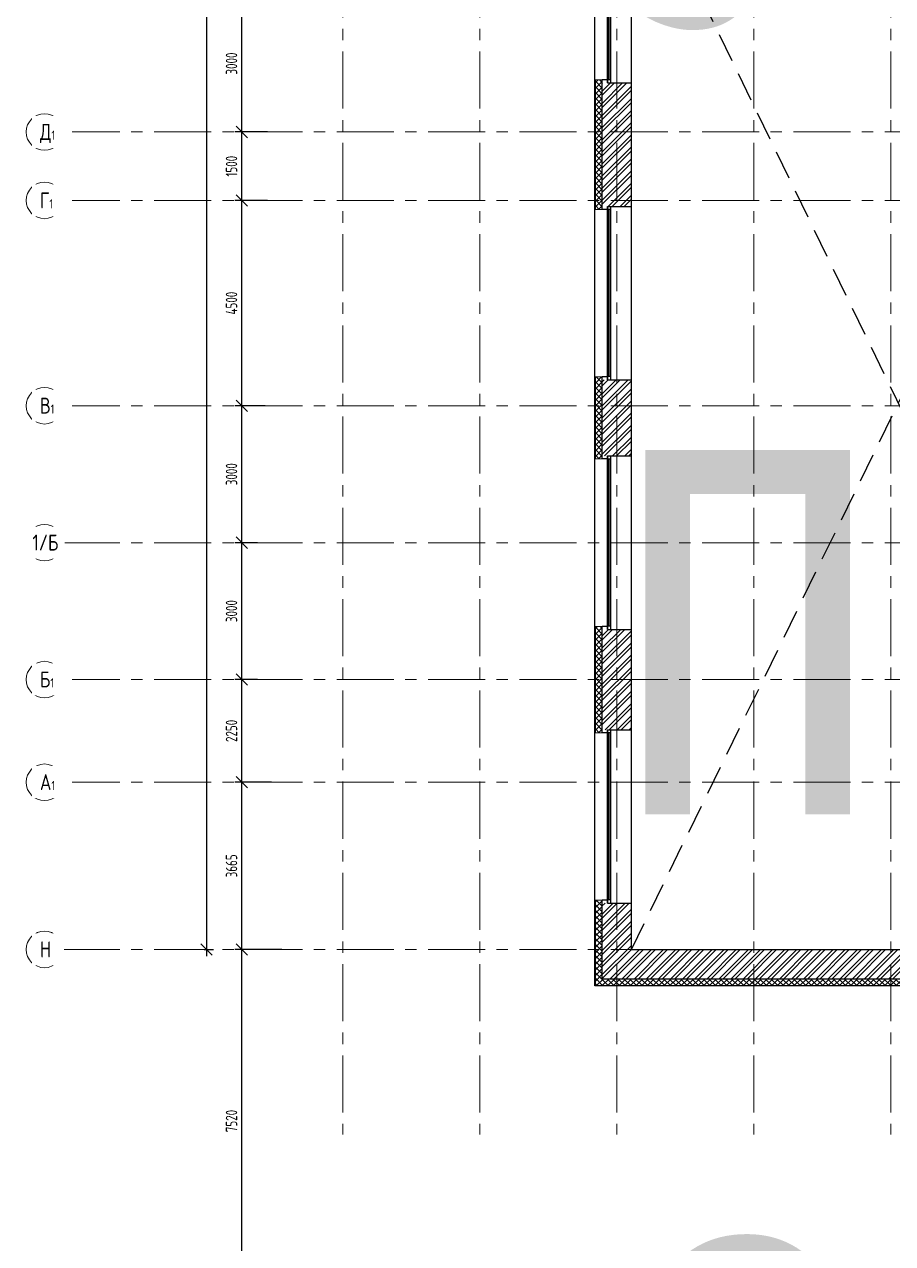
# Model space of a CAD drawing. Header units: millimetres. Extents: x -13407 to 129733, y -106516 to 109495.
# Drawn here: x -13404 to 5609, y 21034 to 47753 of the extents above; entities that cross this region are included whole.
import ezdxf
from ezdxf.enums import TextEntityAlignment as Align

# ---------------------------------------------------------------- set-up
doc = ezdxf.new("R2018")
doc.units = ezdxf.units.MM
doc.linetypes.add('CENTER', pattern=[2, 1.25, -0.25, 0.25, -0.25])
doc.linetypes.add('DASHED', pattern=[19.05, 12.7, -6.35])
doc.layers.get('Defpoints').update_dxf_attribs({"color": 6})
for name, color, linetype, lineweight in [('АР_Маркер экспликации', 239, 'Continuous', 13), ('АР_Навесной фасад', 5, 'Continuous', 5), ('АР_Номер помещения', 1, 'Continuous', 25), ('АР_Оси', 193, 'Continuous', 9), ('АР_Оси размеры', 164, 'Continuous', 9), ('АР_Помещения_площадь', 19, 'Continuous', 9), ('АР_Сущ Несущая стена', 202, 'Continuous', 30), ('АР_Утеплитель', 250, 'Continuous', 9), ('АР_Штриховка кирпич', 250, 'Continuous', 9), ('ТХ_мебель передв', 250, 'Continuous', 13)]:
    doc.layers.add(name, color=color, linetype=linetype, lineweight=lineweight)
doc.layers.add('АР_Названия помещений', color=124, linetype='Continuous', lineweight=5, plot=False)
doc.layers.add('АР_новое окно', color=160, linetype='Continuous')
doc.styles.add('ISOCPEUR', font='isocpeur.ttf', dxfattribs={"width": 0.7})
doc.styles.get("Standard").update_dxf_attribs({"font": 'arial.ttf'})
doc.styles.add('ГОСТ 2.304', font='isocpeur.ttf', dxfattribs={"width": 0.7})
doc.dimstyles.new('СПДС', dxfattribs={"dimscale": 100, "dimtxt": 2.5, "dimasz": 2.5, "dimexe": 1.5, "dimexo": 0, "dimgap": 1, "dimtad": 1, "dimdec": 0, "dimrnd": 1, "dimtxsty": 'ГОСТ 2.304', "dimblk": 'OBLIQUE', "dimcen": 2.5, "dimdle": 1.5, "dimadec": 0, "dimazin": 2, "dimtfac": 0.75, "dimtdec": 0, "dimtmove": 1, "dimatfit": 3, "dimfxl": 1, "dimtolj": 1, "dimarcsym": 1})
pattern_1 = [(45, (-951676.66, 109617.1), (-132.58252, 132.58252), []), (45, (-951588.28, 109617.1), (-132.58252, 132.58252), [])]

# ---------------------------------------------------------------- blocks, each defined once
blk = doc.blocks.new('*U183')
at = {"layer": 'АР_новое окно', "lineweight": 20}
for p, q in [((0, 3800), (-70, 3800)), ((0, 0), (-70, 0))]:
    blk.add_line(p, q, dxfattribs=at)
at = {"layer": 'АР_новое окно'}
for p, q in [((-70, 3800), (-70, 0)), ((-70, 0), (-70, 3800)), ((0, 3800), (0, 0)), ((0, 3730), (-70, 3730)), ((-35, 3730), (-35, 70)), ((0, 70), (-70, 70))]:
    blk.add_line(p, q, dxfattribs=at)
blk = doc.blocks.new('*U243')
at = {"layer": 'АР_новое окно', "lineweight": 20}
for p, q in [((0, 3800), (-70, 3800)), ((0, 0), (-70, 0))]:
    blk.add_line(p, q, dxfattribs=at)
at = {"layer": 'АР_новое окно'}
for p, q in [((-70, 3800), (-70, 0)), ((-70, 0), (-70, 3800)), ((0, 3800), (0, 0)), ((0, 3730), (-70, 3730)), ((-35, 3730), (-35, 70)), ((0, 70), (-70, 70))]:
    blk.add_line(p, q, dxfattribs=at)
blk = doc.blocks.new('*U244')
at = {"layer": 'АР_новое окно', "lineweight": 20}
for p, q in [((0, 3800), (-70, 3800)), ((0, 0), (-70, 0))]:
    blk.add_line(p, q, dxfattribs=at)
at = {"layer": 'АР_новое окно'}
for p, q in [((-70, 3800), (-70, 0)), ((-70, 0), (-70, 3800)), ((0, 3800), (0, 0)), ((0, 3730), (-70, 3730)), ((-35, 3730), (-35, 70)), ((0, 70), (-70, 70))]:
    blk.add_line(p, q, dxfattribs=at)
blk = doc.blocks.new('*U245')
at = {"layer": 'АР_новое окно', "lineweight": 20}
for p, q in [((0, 1600), (-70, 1600)), ((0, 0), (-70, 0))]:
    blk.add_line(p, q, dxfattribs=at)
at = {"layer": 'АР_новое окно'}
for p, q in [((-70, 1600), (-70, 0)), ((-70, 0), (-70, 1600)), ((0, 1530), (-70, 1530)), ((-35, 1530), (-35, 70)), ((0, 1600), (0, 0)), ((0, 70), (-70, 70))]:
    blk.add_line(p, q, dxfattribs=at)
blk = doc.blocks.new('_Oblique')
at = {"color": 0, "linetype": 'ByBlock', "lineweight": -2}
blk.add_line((-0.5, -0.5), (0.5, 0.5), dxfattribs=at)
blk = doc.blocks.new('*D314')
at = {"layer": 'Defpoints', "color": 0, "ltscale": 100, "transparency": 16777216}
for p in [(-8643, 27480), (-7764, 27480), (-7825, 19960)]:
    blk.add_point(p, dxfattribs=at)
at = {"layer": 'АР_Оси размеры', "color": 0, "lineweight": -2, "ltscale": 100, "transparency": 16777216}
for p, q in [((-8643, 19810), (-8643, 27630)), ((-7764, 27480), (-8793, 27480)), ((-7825, 19960), (-8793, 19960))]:
    blk.add_line(p, q, dxfattribs=at)
at = {"layer": 'АР_Оси размеры', "color": 0, "lineweight": -2, "ltscale": 100, "transparency": 16777216, "xscale": 250, "yscale": 250, "zscale": 250}
for p, rotation in [((-8643, 27480), 90), ((-8643, 19960), 270)]:
    blk.add_blockref('_Oblique', p, dxfattribs=dict(at, rotation=rotation))
at = {"layer": 'АР_Оси размеры', "color": 0, "ltscale": 100, "transparency": 16777216, "insert": (-8868, 23720), "char_height": 250, "attachment_point": 5, "rotation": 90, "style": 'ГОСТ 2.304'}
blk.add_mtext('\\A1;7520', dxfattribs=at)
blk = doc.blocks.new('*D315')
at = {"layer": 'Defpoints', "color": 0, "ltscale": 100, "transparency": 16777216}
for p in [(-8643, 31145), (-7994, 31145), (-7764, 27480)]:
    blk.add_point(p, dxfattribs=at)
at = {"layer": 'АР_Оси размеры', "color": 0, "lineweight": -2, "ltscale": 100, "transparency": 16777216}
for p, q in [((-8643, 27330), (-8643, 31295)), ((-7994, 31145), (-8793, 31145)), ((-7764, 27480), (-8793, 27480))]:
    blk.add_line(p, q, dxfattribs=at)
at = {"layer": 'АР_Оси размеры', "color": 0, "lineweight": -2, "ltscale": 100, "transparency": 16777216, "xscale": 250, "yscale": 250, "zscale": 250}
for p, rotation in [((-8643, 31145), 90), ((-8643, 27480), 270)]:
    blk.add_blockref('_Oblique', p, dxfattribs=dict(at, rotation=rotation))
at = {"layer": 'АР_Оси размеры', "color": 0, "ltscale": 100, "transparency": 16777216, "insert": (-8868, 29313), "char_height": 250, "attachment_point": 5, "rotation": 90, "style": 'ГОСТ 2.304'}
blk.add_mtext('\\A1;3665', dxfattribs=at)
blk = doc.blocks.new('*D266')
at = {"layer": 'Defpoints', "color": 0, "ltscale": 100, "transparency": 16777216}
for p in [(-8643, 33395), (-8301, 33395), (-7994, 31145)]:
    blk.add_point(p, dxfattribs=at)
at = {"layer": 'АР_Оси размеры', "color": 0, "lineweight": -2, "ltscale": 100, "transparency": 16777216}
for p, q in [((-8643, 30995), (-8643, 33545)), ((-8301, 33395), (-8793, 33395)), ((-7994, 31145), (-8793, 31145))]:
    blk.add_line(p, q, dxfattribs=at)
at = {"layer": 'АР_Оси размеры', "color": 0, "lineweight": -2, "ltscale": 100, "transparency": 16777216, "xscale": 250, "yscale": 250, "zscale": 250}
for p, rotation in [((-8643, 33395), 90), ((-8643, 31145), 270)]:
    blk.add_blockref('_Oblique', p, dxfattribs=dict(at, rotation=rotation))
at = {"layer": 'АР_Оси размеры', "color": 0, "ltscale": 100, "transparency": 16777216, "insert": (-8868, 32270), "char_height": 250, "attachment_point": 5, "rotation": 90, "style": 'ГОСТ 2.304'}
blk.add_mtext('\\A1;2250', dxfattribs=at)
blk = doc.blocks.new('*D267')
at = {"layer": 'Defpoints', "color": 0, "ltscale": 100, "transparency": 16777216}
for p in [(-8643, 36395), (-8301, 36395), (-8301, 33395)]:
    blk.add_point(p, dxfattribs=at)
at = {"layer": 'АР_Оси размеры', "color": 0, "lineweight": -2, "ltscale": 100, "transparency": 16777216}
for p, q in [((-8301, 36395), (-8793, 36395)), ((-8643, 33245), (-8643, 36545)), ((-8301, 33395), (-8793, 33395))]:
    blk.add_line(p, q, dxfattribs=at)
at = {"layer": 'АР_Оси размеры', "color": 0, "lineweight": -2, "ltscale": 100, "transparency": 16777216, "xscale": 250, "yscale": 250, "zscale": 250}
for p, rotation in [((-8643, 36395), 90), ((-8643, 33395), 270)]:
    blk.add_blockref('_Oblique', p, dxfattribs=dict(at, rotation=rotation))
at = {"layer": 'АР_Оси размеры', "color": 0, "ltscale": 100, "transparency": 16777216, "insert": (-8868, 34895), "char_height": 250, "attachment_point": 5, "rotation": 90, "style": 'ГОСТ 2.304'}
blk.add_mtext('\\A1;3000', dxfattribs=at)
blk = doc.blocks.new('*D268')
at = {"layer": 'Defpoints', "color": 0, "ltscale": 100, "transparency": 16777216}
for p in [(-8643, 39395), (-8134, 39395), (-8301, 36395)]:
    blk.add_point(p, dxfattribs=at)
at = {"layer": 'АР_Оси размеры', "color": 0, "lineweight": -2, "ltscale": 100, "transparency": 16777216}
for p, q in [((-8643, 36245), (-8643, 39545)), ((-8134, 39395), (-8793, 39395)), ((-8301, 36395), (-8793, 36395))]:
    blk.add_line(p, q, dxfattribs=at)
at = {"layer": 'АР_Оси размеры', "color": 0, "lineweight": -2, "ltscale": 100, "transparency": 16777216, "xscale": 250, "yscale": 250, "zscale": 250}
for p, rotation in [((-8643, 39395), 90), ((-8643, 36395), 270)]:
    blk.add_blockref('_Oblique', p, dxfattribs=dict(at, rotation=rotation))
at = {"layer": 'АР_Оси размеры', "color": 0, "ltscale": 100, "transparency": 16777216, "insert": (-8868, 37895), "char_height": 250, "attachment_point": 5, "rotation": 90, "style": 'ГОСТ 2.304'}
blk.add_mtext('\\A1;3000', dxfattribs=at)
blk = doc.blocks.new('*D269')
at = {"layer": 'Defpoints', "color": 0, "ltscale": 100, "transparency": 16777216}
for p in [(-8643, 43895), (-8080, 43895), (-8134, 39395)]:
    blk.add_point(p, dxfattribs=at)
at = {"layer": 'АР_Оси размеры', "color": 0, "lineweight": -2, "ltscale": 100, "transparency": 16777216}
for p, q in [((-8080, 43895), (-8793, 43895)), ((-8643, 39245), (-8643, 44045)), ((-8134, 39395), (-8793, 39395))]:
    blk.add_line(p, q, dxfattribs=at)
at = {"layer": 'АР_Оси размеры', "color": 0, "lineweight": -2, "ltscale": 100, "transparency": 16777216, "xscale": 250, "yscale": 250, "zscale": 250}
for p, rotation in [((-8643, 43895), 90), ((-8643, 39395), 270)]:
    blk.add_blockref('_Oblique', p, dxfattribs=dict(at, rotation=rotation))
at = {"layer": 'АР_Оси размеры', "color": 0, "ltscale": 100, "transparency": 16777216, "insert": (-8868, 41645), "char_height": 250, "attachment_point": 5, "rotation": 90, "style": 'ГОСТ 2.304'}
blk.add_mtext('\\A1;4500', dxfattribs=at)
blk = doc.blocks.new('*D270')
at = {"layer": 'Defpoints', "color": 0, "ltscale": 100, "transparency": 16777216}
for p in [(-8643, 45395), (-8080, 45395), (-8080, 43895)]:
    blk.add_point(p, dxfattribs=at)
at = {"layer": 'АР_Оси размеры', "color": 0, "lineweight": -2, "ltscale": 100, "transparency": 16777216}
for p, q in [((-8643, 43745), (-8643, 45545)), ((-8080, 45395), (-8793, 45395)), ((-8080, 43895), (-8793, 43895))]:
    blk.add_line(p, q, dxfattribs=at)
at = {"layer": 'АР_Оси размеры', "color": 0, "lineweight": -2, "ltscale": 100, "transparency": 16777216, "xscale": 250, "yscale": 250, "zscale": 250}
for p, rotation in [((-8643, 45395), 90), ((-8643, 43895), 270)]:
    blk.add_blockref('_Oblique', p, dxfattribs=dict(at, rotation=rotation))
at = {"layer": 'АР_Оси размеры', "color": 0, "ltscale": 100, "transparency": 16777216, "insert": (-8868, 44645), "char_height": 250, "attachment_point": 5, "rotation": 90, "style": 'ГОСТ 2.304'}
blk.add_mtext('\\A1;1500', dxfattribs=at)
blk = doc.blocks.new('*D271')
at = {"layer": 'Defpoints', "color": 0, "ltscale": 100, "transparency": 16777216}
for p in [(-8643, 48395), (-8219, 48395), (-8080, 45395)]:
    blk.add_point(p, dxfattribs=at)
at = {"layer": 'АР_Оси размеры', "color": 0, "lineweight": -2, "ltscale": 100, "transparency": 16777216}
for p, q in [((-8219, 48395), (-8793, 48395)), ((-8643, 45245), (-8643, 48545)), ((-8080, 45395), (-8793, 45395))]:
    blk.add_line(p, q, dxfattribs=at)
at = {"layer": 'АР_Оси размеры', "color": 0, "lineweight": -2, "ltscale": 100, "transparency": 16777216, "xscale": 250, "yscale": 250, "zscale": 250}
for p, rotation in [((-8643, 48395), 90), ((-8643, 45395), 270)]:
    blk.add_blockref('_Oblique', p, dxfattribs=dict(at, rotation=rotation))
at = {"layer": 'АР_Оси размеры', "color": 0, "ltscale": 100, "transparency": 16777216, "insert": (-8868, 46895), "char_height": 250, "attachment_point": 5, "rotation": 90, "style": 'ГОСТ 2.304'}
blk.add_mtext('\\A1;3000', dxfattribs=at)
blk = doc.blocks.new('*D279')
at = {"layer": 'Defpoints', "color": 0, "ltscale": 100, "transparency": 16777216}
for p in [(-9469, 75395), (-9469, 27480), (-9413, 27480)]:
    blk.add_point(p, dxfattribs=at)
at = {"layer": 'АР_Оси размеры', "color": 0, "lineweight": -2, "ltscale": 100, "transparency": 16777216}
for p, q in [((-9469, 75395), (-9263, 75395)), ((-9413, 75545), (-9413, 27330)), ((-9469, 27480), (-9263, 27480))]:
    blk.add_line(p, q, dxfattribs=at)
at = {"layer": 'АР_Оси размеры', "color": 0, "lineweight": -2, "ltscale": 100, "transparency": 16777216, "xscale": 250, "yscale": 250, "zscale": 250}
for p, rotation in [((-9413, 75395), 90), ((-9413, 27480), 270)]:
    blk.add_blockref('_Oblique', p, dxfattribs=dict(at, rotation=rotation))
at = {"layer": 'АР_Оси размеры', "color": 0, "ltscale": 100, "transparency": 16777216, "insert": (-9638, 51438), "char_height": 250, "attachment_point": 5, "rotation": 90, "style": 'ГОСТ 2.304'}
blk.add_mtext('\\A1;47915', dxfattribs=at)
blk = doc.blocks.new('*U391')
at = {"layer": 'Defpoints', "color": 7, "style": 'ISOCPEUR', "width": 0.7, "flags": 1}
blk.add_attdef('КАТЕГОРИЯ', (-499, -2092), '', height=250, dxfattribs=at)
at = {"layer": 'Defpoints', "color": 7, "style": 'ISOCPEUR', "width": 0.7}
blk.add_attdef('ПЛОЩАДЬ_ПОМЕЩЕНИЯ', text='', height=200, dxfattribs=at).set_placement((6388, -10752), align=Align.MIDDLE_RIGHT)
at = {"layer": 'АР_Номер помещения', "color": 7, "style": 'ISOCPEUR', "width": 0.7}
blk.add_attdef('НОМЕР_ПОМЕЩЕНИЯ', text='', height=300, dxfattribs=at).set_placement((1135, -4684), align=Align.MIDDLE_CENTER)
at = {"layer": 'АР_Помещения_площадь', "color": 7, "lineweight": 30, "width": 0.7, "flags": 104}
blk.add_attdef('ИМЯ_ПОМЕЩЕНИЯ', text='', height=100, dxfattribs=at).set_placement((158, 1217), align=Align.MIDDLE_CENTER)

msp = doc.modelspace()

# ---------------------------------------------------------------- hatches: boundary and pattern name
at = {"layer": 'АР_Утеплитель', "ltscale": 100}
h = msp.add_hatch(dxfattribs=at)
h.set_pattern_fill('ANSI37', color=256, scale=700)
h.set_pattern_definition([(45, (-976790.155, 79592.145), (-61.871843, 61.871843), []), (135, (-976790.155, 79592.145), (-61.871843, -61.871843), [])])
h.paths.add_polyline_path([(-750.2, 46534.7), (-750.2, 43700), (-900.2, 43700), (-900.2, 46534.7)])
h = msp.add_hatch(dxfattribs=at)
h.set_pattern_fill('ANSI37', color=256, scale=700)
h.set_pattern_definition([(45, (-976790.155, 74122.145), (-61.871843, 61.871843), []), (135, (-976790.155, 74122.145), (-61.871843, -61.871843), [])])
h.paths.add_polyline_path([(-750.2, 40030), (-750.2, 38230), (-900.2, 38230), (-900.2, 40030)])
h = msp.add_hatch(dxfattribs=at)
h.set_pattern_fill('ANSI37', color=256, scale=700)
h.set_pattern_definition([(45, (-976790.155, 68122.145), (-61.871843, 61.871843), []), (135, (-976790.155, 68122.145), (-61.871843, -61.871843), [])])
h.paths.add_polyline_path([(-750.2, 34560), (-750.2, 32230), (-900.2, 32230), (-900.2, 34560)])
h = msp.add_hatch(dxfattribs=at)
h.set_pattern_fill('ANSI37', color=256, scale=700)
h.set_pattern_definition([(45, (-945096.63, 49153.53), (-61.871843, 61.871843), []), (135, (-945096.63, 49153.53), (-61.871843, -61.871843), [])])
h.paths.add_polyline_path([(-100, 9610), (6250, 9610), (6250, 26840), (-750.2, 26840), (-750.2, 28560), (-900.2, 28560), (-900.2, 26690), (6100, 26690), (6100, 9760), (-250, 9760), (-250, -250), (13150, -250), (13150, 6100), (21270, 6100), (21270, 11290), (29537.4, 11290), (29537.4, 11040), (29687.4, 11040), (29687.4, 11440), (21120, 11440), (21120, 6250), (13000, 6250), (13000, -100), (-100, -100)])
at = {"layer": 'АР_Штриховка кирпич', "ltscale": 100}
h = msp.add_hatch(dxfattribs=at)
h.set_pattern_fill('ANSI32', color=256, scale=500)
h.set_pattern_definition(pattern_1)
h.paths.add_polyline_path([(-110.2, 46469.7), (-750.2, 46469.7), (-750.1, 43765), (-110.1, 43765)])
h = msp.add_hatch(dxfattribs=at)
h.set_pattern_fill('ANSI32', color=256, scale=500)
h.set_pattern_definition(pattern_1)
h.paths.add_polyline_path([(-110.2, 39965), (-750.2, 39965), (-750.2, 38295), (-110.2, 38295)])
h = msp.add_hatch(dxfattribs=at)
h.set_pattern_fill('ANSI32', color=256, scale=500)
h.set_pattern_definition(pattern_1)
h.paths.add_polyline_path([(-110.2, 34495), (-750.2, 34495), (-750.2, 32295), (-110.2, 32295)])
h = msp.add_hatch(dxfattribs=at)
h.set_pattern_fill('ANSI32', color=256, scale=500)
h.set_pattern_definition(pattern_1)
h.paths.add_polyline_path([(-110.2, 28495), (-750.2, 28495), (-750.2, 26840), (6250, 26840), (6250, 27480), (-110.1, 27480)])

# ---------------------------------------------------------------- linework, layer by layer
at = {"linetype": 'DASHED', "ltscale": 50}
for p, q in [((11249.8, 28102.4), (-110.2, 51495)), ((-110.2, 27480), (11569.9, 51395))]:
    msp.add_line(p, q, dxfattribs=at)
at = {"layer": 'АР_Навесной фасад', "ltscale": 100}
for p, q in [((-910.2, 26680), (6090, 26680)), ((-900.2, 26690), (6100, 26690))]:
    msp.add_line(p, q, dxfattribs=at)
for points in [[(-750.2, 46534.7), (-910.2, 46534.7)], [(-750.2, 43700), (-910.2, 43700)], [(-750.2, 40030), (-910.2, 40030)], [(-750.2, 38230), (-910.2, 38230)], [(-750.2, 34560), (-910.2, 34560)], [(-750.2, 32230), (-910.2, 32230)], [(-750.2, 28560), (-910.2, 28560)]]:
    msp.add_lwpolyline(points, dxfattribs=at)
at = {"layer": 'АР_новое окно'}
for p, q in [((-910.2, 26680), (-910.2, 50975)), ((-110.2, 46469.7), (-110.2, 48069.7)), ((-110.2, 39965), (-110.2, 43765)), ((-110.2, 34495), (-110.2, 38295)), ((-110.2, 28495), (-110.2, 32295))]:
    msp.add_line(p, q, dxfattribs=at)
at = {"layer": 'АР_новое окно', "ltscale": 100}
for p, q in [((-900.2, 43700), (-900.2, 46534.7)), ((-900.2, 38230), (-900.2, 40030)), ((-900.2, 32230), (-900.2, 34560)), ((-900.2, 26690), (-900.2, 28560))]:
    msp.add_line(p, q, dxfattribs=at)
at = {"layer": 'АР_Оси', "linetype": 'CENTER', "ltscale": 1000}
for p, q in [((-6430.1, 79157.5), (-6430.1, 23425.1)), ((-3430.1, 79157.5), (-3430.1, 23425.1)), ((-430.1, 79157.5), (-430.1, 23425.1)), ((2569.9, 79157.5), (2569.9, 23425.1)), ((5569.9, 79157.5), (5569.9, 23425.1)), ((-12563.8, 45395), (70614.6, 45395)), ((-12563.8, 43895), (70614.6, 43895)), ((-12563.8, 39395), (70614.6, 39395)), ((-12563.8, 36395), (70614.6, 36395)), ((-12563.8, 33395), (70614.6, 33395)), ((-12563.8, 31145), (70614.6, 31145)), ((-12563.8, 27480), (71033.4, 27480))]:
    msp.add_line(p, q, dxfattribs=at)
at = {"layer": 'АР_Оси', "ltscale": 0.5}
for centre in [(-12963.8, 45395), (-12963.8, 43895), (-12963.8, 39395), (-12963.8, 36395), (-12963.8, 33395), (-12963.8, 31145), (-12963.8, 27480)]:
    msp.add_circle(centre, 400, dxfattribs=at)
at = {"layer": 'АР_Сущ Несущая стена', "color": 4, "lineweight": 15, "ltscale": 100}
for p, q in [((-631.3, 46469.7), (-631.3, 48069.7)), ((-631.3, 39965), (-631.3, 43765)), ((-631.3, 34495), (-631.3, 38295)), ((-631.3, 28495), (-631.3, 32295))]:
    msp.add_line(p, q, dxfattribs=at)
at = {"layer": 'АР_Сущ Несущая стена', "ltscale": 100}
for p, q in [((-750.2, 43700), (-750.2, 46534.7)), ((-631.3, 46534.7), (-750.2, 46534.7)), ((-631.3, 46469.7), (-631.3, 46534.7)), ((-631.3, 46469.7), (-110.2, 46469.7)), ((-110.2, 43765), (-110.2, 46469.7)), ((-631.3, 43700), (-750.2, 43700)), ((-631.3, 43765), (-110.2, 43765)), ((-631.3, 43765), (-110.2, 43765)), ((-631.3, 43765), (-110.2, 43765)), ((-631.3, 43700), (-631.3, 43765)), ((-750.2, 38230), (-750.2, 40030)), ((-631.3, 40030), (-750.2, 40030)), ((-631.3, 39965), (-631.3, 40030)), ((-631.3, 39965), (-110.2, 39965)), ((-110.2, 38295), (-110.2, 39965)), ((-631.3, 38230), (-750.2, 38230)), ((-631.3, 38295), (-110.2, 38295)), ((-631.3, 38295), (-110.2, 38295)), ((-631.3, 38295), (-110.2, 38295)), ((-631.3, 38230), (-631.3, 38295)), ((-750.2, 32230), (-750.2, 34560)), ((-631.3, 34560), (-750.2, 34560)), ((-631.3, 34495), (-631.3, 34560)), ((-631.3, 34495), (-110.2, 34495)), ((-631.3, 34495), (-110.2, 34495)), ((-110.2, 32295), (-110.2, 34495)), ((-631.3, 32230), (-750.2, 32230)), ((-631.3, 32295), (-110.2, 32295)), ((-631.3, 32295), (-110.2, 32295)), ((-631.3, 32230), (-631.3, 32295)), ((-750.2, 26840), (-750.2, 28560)), ((-631.3, 28560), (-750.2, 28560)), ((-631.3, 28495), (-631.3, 28560)), ((-631.3, 28495), (-110.2, 28495)), ((-631.3, 28495), (-110.2, 28495)), ((-110.2, 27480), (-110.2, 28495)), ((-110.2, 27480), (16865, 27480)), ((-750.2, 26840), (6250, 26840))]:
    msp.add_line(p, q, dxfattribs=at)
at = {"layer": 'ТХ_мебель передв', "ltscale": 100}
msp.add_lwpolyline([(11249.8, 27480), (-110.2, 27480)], dxfattribs=at)

# ---------------------------------------------------------------- block references
at = {"layer": 'АР_Маркер экспликации'}
ref = msp.add_blockref('*U391', (-2584.3, 62869.8), dxfattribs=at)
lines = msp.add_mtext('\\W0.8000;Универсальное помещение с возможностью организации гимнастического зала (хореография)', dxfattribs={"layer": 'АР_Названия помещений', "insert": (-576.5, 58173), "char_height": 10397.474, "width": 926.94, "attachment_point": 1})
ref.add_attrib('ИМЯ_ПОМЕЩЕНИЯ', '', (-576.5, 58173), dxfattribs={"flags": 104}).embed_mtext(lines)
at = {"layer": 'АР_новое окно', "xscale": -1, "rotation": 180}
for name, p in [('*U245', (-561.3, 48069.7)), ('*U244', (-561.3, 43765)), ('*U243', (-561.3, 38295)), ('*U183', (-561.3, 32295))]:
    msp.add_blockref(name, p, dxfattribs=at)

# ---------------------------------------------------------------- dimensions: what is measured, and where the dimension line sits
at = {"layer": 'АР_Оси размеры', "ltscale": 100}
for base, p1, p2, picture, middle in [((-9413.3, 27480), (-9469.1, 75395), (-9469.1, 27480), '*D279', (-9638.3, 51437.5)), ((-8642.7, 48395), (-8079.8, 45395), (-8219.3, 48395), '*D271', (-8867.7, 46895)), ((-8642.7, 45395), (-8079.8, 43895), (-8079.8, 45395), '*D270', (-8867.7, 44645)), ((-8642.7, 43895), (-8133.8, 39395), (-8079.8, 43895), '*D269', (-8867.7, 41645)), ((-8642.7, 39395), (-8300.8, 36395), (-8133.8, 39395), '*D268', (-8867.7, 37895)), ((-8642.7, 36395), (-8300.8, 33395), (-8300.8, 36395), '*D267', (-8867.7, 34895)), ((-8642.7, 33395), (-7993.9, 31145), (-8300.8, 33395), '*D266', (-8867.7, 32270)), ((-8642.7, 31145), (-7764, 27480), (-7993.9, 31145), '*D315', (-8867.7, 29312.5)), ((-8642.7, 27480), (-7824.9, 19960), (-7764, 27480), '*D314', (-8867.7, 23720))]:
    dim = msp.add_linear_dim(base=base, p1=p1, p2=p2, angle=90, dimstyle='СПДС', dxfattribs=at)
    dim.commit()
    dim.dimension.update_dxf_attribs({"geometry": picture, "text_midpoint": middle})

# ---------------------------------------------------------------- next in the draw order: texts
at = {"layer": 'АР_Оси', "char_height": 350, "width": 528.82, "attachment_point": 1, "line_spacing_factor": 1.149209, "style": 'ГОСТ 2.304', "bg_fill": 2}
for s, insert in [('{\\W0.8;Д\\H0.57143x;1}', (-13063.6, 45572.8)), ('{\\W0.8;Г\\H0.57143x;1}', (-13063.6, 44072.8)), ('{\\W0.8;В\\H0.57143x;1}', (-13063.6, 39572.8)), ('{\\W0.8;1/Б}', (-13228.5, 36572.8)), ('{\\W0.8;Б\\H0.57143x;1}', (-13063.6, 33572.8)), ('{\\W0.8;А\\H0.57143x;1}', (-13063.6, 31322.8))]:
    msp.add_mtext(s, dxfattribs=dict(at, insert=insert))
at = {"layer": 'АР_Оси', "insert": (-13063.6, 27657.8), "char_height": 350, "attachment_point": 1, "line_spacing_factor": 1.149209, "style": 'ГОСТ 2.304', "bg_fill": 2}
msp.add_mtext('{\\W0.8;Н}', dxfattribs=at)

doc.saveas('drawing.dxf')
